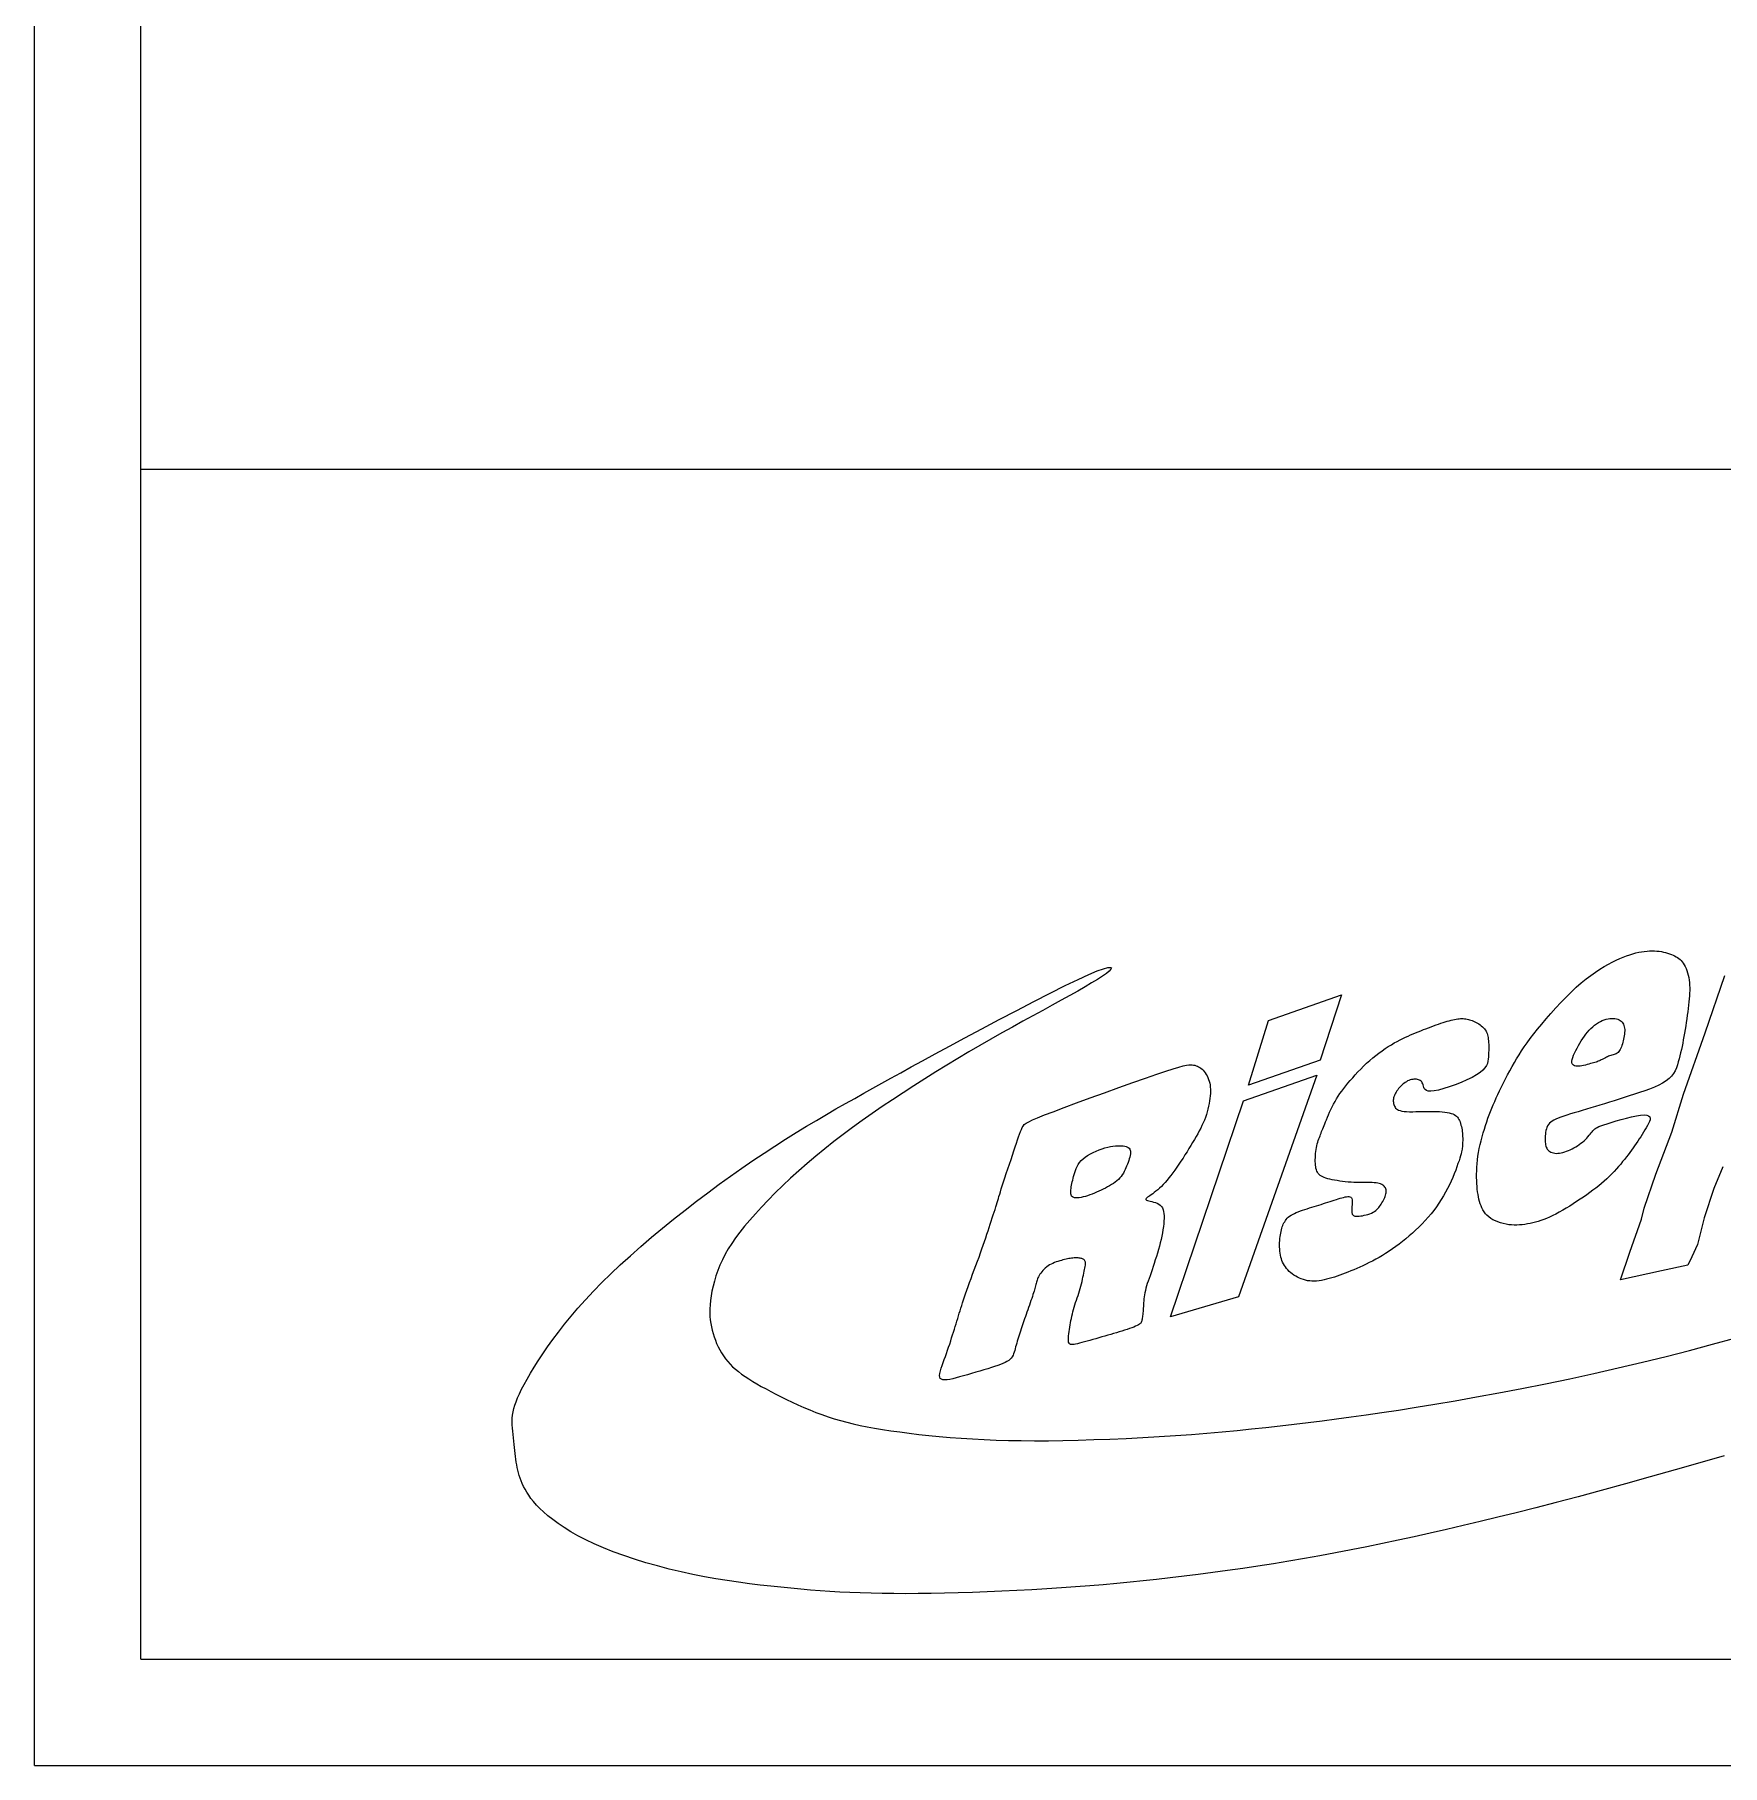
# Model space of a CAD drawing. Extents: x 1092 to 1379, y 1204 to 1408.
# Drawn here: x 1091.75 to 1111.61, y 1203.71 to 1224.07 of the extents above; entities that cross this region are included whole.
import ezdxf

# ---------------------------------------------------------------- set-up
doc = ezdxf.new("R2010")
doc.units = 0
doc.layers.add('圖框層', color=7, linetype='CONTINUOUS')
doc.layers.add('輪廓線層', color=7, linetype='CONTINUOUS')

msp = doc.modelspace()

# ---------------------------------------------------------------- linework, layer by layer
at = {"layer": '圖框層', "color": 0}
for p, q in [((1091.754, 1203.711), (1091.754, 1407.68)), ((1093.004, 1204.961), (1093.004, 1406.431)), ((1093.004, 1218.961), (1377.505, 1218.961)), ((1093.004, 1204.961), (1377.505, 1204.961)), ((1091.754, 1203.711), (1378.754, 1203.711))]:
    msp.add_line(p, q, dxfattribs=at)
at = {"layer": '輪廓線層', "color": 0}
for points in [[(1109.526, 1211.079), (1109.526, 1211.06), (1109.527, 1211.043), (1109.528, 1211.027), (1109.531, 1211.012), (1109.534, 1210.997), (1109.538, 1210.984), (1109.544, 1210.972), (1109.551, 1210.96), (1109.56, 1210.95), (1109.57, 1210.94), (1109.581, 1210.932), (1109.594, 1210.925), (1109.608, 1210.92), (1109.623, 1210.915), (1109.64, 1210.913), (1109.657, 1210.911), (1109.675, 1210.912), (1109.695, 1210.914), (1109.715, 1210.917), (1109.735, 1210.922), (1109.756, 1210.928), (1109.778, 1210.935), (1109.799, 1210.944), (1109.821, 1210.953), (1109.843, 1210.964), (1109.864, 1210.975), (1109.886, 1210.987), (1109.907, 1211), (1109.927, 1211.014), (1109.946, 1211.029), (1109.965, 1211.043), (1109.983, 1211.059), (1109.999, 1211.075), (1110.014, 1211.091), (1110.029, 1211.107), (1110.042, 1211.123), (1110.054, 1211.138), (1110.066, 1211.152), (1110.077, 1211.165), (1110.087, 1211.177), (1110.097, 1211.188), (1110.108, 1211.198), (1110.121, 1211.207), (1110.136, 1211.216), (1110.156, 1211.225), (1110.182, 1211.235), (1110.214, 1211.247), (1110.255, 1211.26), (1110.304, 1211.275), (1110.36, 1211.292), (1110.42, 1211.309), (1110.481, 1211.325), (1110.542, 1211.339), (1110.599, 1211.351), (1110.649, 1211.359), (1110.691, 1211.362), (1110.722, 1211.36), (1110.743, 1211.352), (1110.756, 1211.341), (1110.76, 1211.325), (1110.759, 1211.306), (1110.752, 1211.284), (1110.742, 1211.261), (1110.729, 1211.237), (1110.715, 1211.212), (1110.7, 1211.186), (1110.684, 1211.16), (1110.667, 1211.134), (1110.65, 1211.107), (1110.632, 1211.081), (1110.614, 1211.054), (1110.596, 1211.028), (1110.577, 1211.001), (1110.559, 1210.975), (1110.54, 1210.948), (1110.521, 1210.921), (1110.501, 1210.895), (1110.481, 1210.868), (1110.46, 1210.84), (1110.437, 1210.813), (1110.414, 1210.784), (1110.39, 1210.756), (1110.365, 1210.727), (1110.338, 1210.699), (1110.31, 1210.67), (1110.282, 1210.641), (1110.252, 1210.613), (1110.221, 1210.585), (1110.189, 1210.557), (1110.156, 1210.53), (1110.122, 1210.503), (1110.087, 1210.476), (1110.051, 1210.449), (1110.014, 1210.423), (1109.975, 1210.396), (1109.936, 1210.37), (1109.896, 1210.343), (1109.855, 1210.317), (1109.814, 1210.291), (1109.773, 1210.266), (1109.732, 1210.241), (1109.692, 1210.219), (1109.652, 1210.197), (1109.614, 1210.178), (1109.577, 1210.161), (1109.542, 1210.146), (1109.508, 1210.132), (1109.474, 1210.12), (1109.442, 1210.11), (1109.41, 1210.101), (1109.379, 1210.093), (1109.348, 1210.086), (1109.317, 1210.08), (1109.286, 1210.075), (1109.255, 1210.071), (1109.224, 1210.068), (1109.193, 1210.066), (1109.161, 1210.066), (1109.13, 1210.068), (1109.098, 1210.071), (1109.065, 1210.076), (1109.033, 1210.084), (1109.001, 1210.093), (1108.97, 1210.104), (1108.94, 1210.116), (1108.911, 1210.13), (1108.885, 1210.146), (1108.862, 1210.163), (1108.841, 1210.182), (1108.823, 1210.201), (1108.807, 1210.223), (1108.793, 1210.245), (1108.781, 1210.268), (1108.771, 1210.293), (1108.762, 1210.318), (1108.755, 1210.344), (1108.747, 1210.371), (1108.741, 1210.399), (1108.736, 1210.428), (1108.731, 1210.458), (1108.727, 1210.489), (1108.724, 1210.521), (1108.721, 1210.555), (1108.72, 1210.591), (1108.719, 1210.628), (1108.719, 1210.666), (1108.72, 1210.706), (1108.722, 1210.747), (1108.725, 1210.789), (1108.729, 1210.833), (1108.735, 1210.877), (1108.742, 1210.922), (1108.75, 1210.967), (1108.76, 1211.013), (1108.771, 1211.059), (1108.783, 1211.105), (1108.796, 1211.151), (1108.81, 1211.196), (1108.824, 1211.24), (1108.838, 1211.282), (1108.853, 1211.323), (1108.867, 1211.363), (1108.883, 1211.403), (1108.898, 1211.442), (1108.915, 1211.481), (1108.932, 1211.521), (1108.95, 1211.562), (1108.97, 1211.604), (1108.99, 1211.648), (1109.012, 1211.693), (1109.035, 1211.74), (1109.059, 1211.788), (1109.084, 1211.835), (1109.11, 1211.883), (1109.136, 1211.931), (1109.163, 1211.978), (1109.19, 1212.024), (1109.218, 1212.07), (1109.248, 1212.116), (1109.28, 1212.163), (1109.314, 1212.212), (1109.351, 1212.262), (1109.392, 1212.315), (1109.436, 1212.371), (1109.485, 1212.431), (1109.537, 1212.493), (1109.593, 1212.557), (1109.651, 1212.622), (1109.71, 1212.686), (1109.771, 1212.748), (1109.831, 1212.808), (1109.891, 1212.864), (1109.949, 1212.915), (1110.007, 1212.962), (1110.062, 1213.004), (1110.117, 1213.042), (1110.169, 1213.076), (1110.22, 1213.107), (1110.269, 1213.135), (1110.315, 1213.16), (1110.36, 1213.182), (1110.403, 1213.202), (1110.444, 1213.22), (1110.483, 1213.235), (1110.521, 1213.248), (1110.558, 1213.259), (1110.593, 1213.269), (1110.627, 1213.276), (1110.66, 1213.283), (1110.692, 1213.287), (1110.724, 1213.291), (1110.754, 1213.293), (1110.783, 1213.293), (1110.812, 1213.293), (1110.84, 1213.291), (1110.867, 1213.288), (1110.893, 1213.284), (1110.918, 1213.279), (1110.943, 1213.273), (1110.966, 1213.266), (1110.989, 1213.259), (1111.01, 1213.251), (1111.03, 1213.242), (1111.049, 1213.233), (1111.067, 1213.224), (1111.083, 1213.214), (1111.099, 1213.203), (1111.113, 1213.191), (1111.126, 1213.178), (1111.139, 1213.164), (1111.151, 1213.147), (1111.162, 1213.129), (1111.173, 1213.108), (1111.183, 1213.085), (1111.192, 1213.061), (1111.2, 1213.035), (1111.207, 1213.007), (1111.214, 1212.979), (1111.219, 1212.949), (1111.223, 1212.92), (1111.225, 1212.889), (1111.226, 1212.858), (1111.226, 1212.827), (1111.225, 1212.795), (1111.223, 1212.762), (1111.22, 1212.727), (1111.216, 1212.692), (1111.212, 1212.655), (1111.207, 1212.616), (1111.203, 1212.576), (1111.197, 1212.535), (1111.191, 1212.493), (1111.185, 1212.451), (1111.179, 1212.409), (1111.172, 1212.367), (1111.166, 1212.326), (1111.158, 1212.285), (1111.151, 1212.245), (1111.144, 1212.206), (1111.136, 1212.168), (1111.128, 1212.131), (1111.119, 1212.094), (1111.111, 1212.057), (1111.102, 1212.021), (1111.092, 1211.986), (1111.082, 1211.951), (1111.069, 1211.917), (1111.054, 1211.883), (1111.035, 1211.851), (1111.012, 1211.82), (1110.983, 1211.791), (1110.949, 1211.763), (1110.908, 1211.737), (1110.862, 1211.712), (1110.811, 1211.689), (1110.755, 1211.667), (1110.697, 1211.646), (1110.637, 1211.626), (1110.576, 1211.606), (1110.515, 1211.587), (1110.455, 1211.567), (1110.396, 1211.549), (1110.338, 1211.53), (1110.281, 1211.512), (1110.225, 1211.495), (1110.17, 1211.477), (1110.116, 1211.461), (1110.063, 1211.445), (1110.011, 1211.429), (1109.961, 1211.415), (1109.912, 1211.4), (1109.866, 1211.387), (1109.822, 1211.374), (1109.781, 1211.361), (1109.744, 1211.349), (1109.709, 1211.337), (1109.679, 1211.325), (1109.652, 1211.314), (1109.629, 1211.302), (1109.609, 1211.29), (1109.592, 1211.277), (1109.577, 1211.264), (1109.565, 1211.249), (1109.555, 1211.233), (1109.546, 1211.216), (1109.54, 1211.198), (1109.535, 1211.178), (1109.531, 1211.158), (1109.528, 1211.138), (1109.527, 1211.118), (1109.526, 1211.098)], [(1106.271, 1212.474), (1107.131, 1212.777), (1106.877, 1212.006), (1106.037, 1211.713)], [(1107.802, 1211.673), (1107.792, 1211.659), (1107.782, 1211.646), (1107.773, 1211.632), (1107.765, 1211.618), (1107.758, 1211.605), (1107.752, 1211.591), (1107.747, 1211.577), (1107.743, 1211.564), (1107.741, 1211.55), (1107.739, 1211.537), (1107.739, 1211.524), (1107.74, 1211.511), (1107.741, 1211.499), (1107.744, 1211.487), (1107.748, 1211.475), (1107.753, 1211.464), (1107.759, 1211.454), (1107.766, 1211.444), (1107.775, 1211.435), (1107.787, 1211.426), (1107.801, 1211.419), (1107.819, 1211.413), (1107.84, 1211.408), (1107.866, 1211.404), (1107.896, 1211.402), (1107.93, 1211.401), (1107.967, 1211.401), (1108.006, 1211.402), (1108.047, 1211.403), (1108.088, 1211.404), (1108.13, 1211.405), (1108.17, 1211.405), (1108.209, 1211.405), (1108.246, 1211.404), (1108.281, 1211.403), (1108.314, 1211.4), (1108.345, 1211.397), (1108.373, 1211.393), (1108.398, 1211.387), (1108.421, 1211.381), (1108.44, 1211.374), (1108.457, 1211.367), (1108.471, 1211.358), (1108.483, 1211.347), (1108.494, 1211.336), (1108.503, 1211.324), (1108.511, 1211.31), (1108.518, 1211.296), (1108.524, 1211.28), (1108.53, 1211.262), (1108.535, 1211.244), (1108.54, 1211.226), (1108.544, 1211.207), (1108.548, 1211.187), (1108.551, 1211.167), (1108.553, 1211.148), (1108.554, 1211.129), (1108.555, 1211.11), (1108.556, 1211.091), (1108.556, 1211.074), (1108.556, 1211.057), (1108.555, 1211.041), (1108.555, 1211.025), (1108.554, 1211.011), (1108.553, 1210.998), (1108.552, 1210.986), (1108.551, 1210.973), (1108.549, 1210.959), (1108.546, 1210.944), (1108.542, 1210.927), (1108.537, 1210.907), (1108.53, 1210.883), (1108.522, 1210.856), (1108.512, 1210.824), (1108.5, 1210.79), (1108.487, 1210.752), (1108.473, 1210.712), (1108.457, 1210.671), (1108.439, 1210.628), (1108.42, 1210.585), (1108.4, 1210.541), (1108.378, 1210.498), (1108.355, 1210.454), (1108.33, 1210.41), (1108.304, 1210.367), (1108.276, 1210.324), (1108.247, 1210.282), (1108.216, 1210.24), (1108.183, 1210.199), (1108.149, 1210.159), (1108.114, 1210.12), (1108.077, 1210.082), (1108.04, 1210.044), (1108.002, 1210.008), (1107.963, 1209.973), (1107.924, 1209.939), (1107.885, 1209.906), (1107.846, 1209.874), (1107.807, 1209.844), (1107.767, 1209.814), (1107.728, 1209.786), (1107.689, 1209.759), (1107.649, 1209.734), (1107.61, 1209.709), (1107.571, 1209.686), (1107.532, 1209.665), (1107.494, 1209.644), (1107.456, 1209.625), (1107.418, 1209.606), (1107.381, 1209.589), (1107.345, 1209.572), (1107.309, 1209.557), (1107.274, 1209.542), (1107.24, 1209.527), (1107.206, 1209.514), (1107.173, 1209.501), (1107.141, 1209.489), (1107.109, 1209.477), (1107.077, 1209.466), (1107.046, 1209.456), (1107.015, 1209.446), (1106.984, 1209.437), (1106.954, 1209.429), (1106.924, 1209.422), (1106.894, 1209.417), (1106.865, 1209.412), (1106.837, 1209.409), (1106.809, 1209.408), (1106.782, 1209.408), (1106.756, 1209.41), (1106.73, 1209.413), (1106.705, 1209.419), (1106.681, 1209.425), (1106.657, 1209.433), (1106.634, 1209.443), (1106.612, 1209.453), (1106.591, 1209.465), (1106.57, 1209.478), (1106.551, 1209.492), (1106.532, 1209.507), (1106.515, 1209.522), (1106.499, 1209.539), (1106.484, 1209.556), (1106.47, 1209.574), (1106.458, 1209.592), (1106.447, 1209.61), (1106.437, 1209.63), (1106.429, 1209.65), (1106.422, 1209.67), (1106.416, 1209.691), (1106.411, 1209.714), (1106.407, 1209.737), (1106.405, 1209.76), (1106.403, 1209.785), (1106.402, 1209.81), (1106.402, 1209.835), (1106.402, 1209.86), (1106.404, 1209.884), (1106.405, 1209.908), (1106.408, 1209.931), (1106.411, 1209.952), (1106.414, 1209.973), (1106.418, 1209.992), (1106.422, 1210.011), (1106.427, 1210.029), (1106.433, 1210.046), (1106.439, 1210.062), (1106.445, 1210.077), (1106.453, 1210.092), (1106.461, 1210.107), (1106.47, 1210.12), (1106.48, 1210.134), (1106.491, 1210.147), (1106.504, 1210.159), (1106.519, 1210.171), (1106.536, 1210.182), (1106.554, 1210.193), (1106.575, 1210.204), (1106.597, 1210.214), (1106.621, 1210.224), (1106.646, 1210.233), (1106.672, 1210.242), (1106.699, 1210.251), (1106.726, 1210.26), (1106.753, 1210.269), (1106.78, 1210.277), (1106.807, 1210.286), (1106.835, 1210.294), (1106.862, 1210.302), (1106.889, 1210.31), (1106.916, 1210.319), (1106.943, 1210.327), (1106.969, 1210.335), (1106.995, 1210.344), (1107.02, 1210.352), (1107.045, 1210.36), (1107.069, 1210.368), (1107.092, 1210.375), (1107.114, 1210.382), (1107.134, 1210.388), (1107.154, 1210.393), (1107.172, 1210.398), (1107.189, 1210.401), (1107.204, 1210.402), (1107.217, 1210.402), (1107.229, 1210.399), (1107.238, 1210.395), (1107.246, 1210.388), (1107.251, 1210.378), (1107.254, 1210.365), (1107.256, 1210.351), (1107.256, 1210.336), (1107.256, 1210.32), (1107.255, 1210.304), (1107.253, 1210.287), (1107.252, 1210.272), (1107.251, 1210.257), (1107.251, 1210.244), (1107.251, 1210.232), (1107.251, 1210.221), (1107.253, 1210.211), (1107.255, 1210.202), (1107.257, 1210.195), (1107.261, 1210.188), (1107.265, 1210.182), (1107.271, 1210.178), (1107.278, 1210.174), (1107.286, 1210.172), (1107.296, 1210.17), (1107.308, 1210.17), (1107.322, 1210.17), (1107.338, 1210.172), (1107.356, 1210.174), (1107.376, 1210.177), (1107.397, 1210.182), (1107.419, 1210.187), (1107.441, 1210.193), (1107.463, 1210.2), (1107.483, 1210.208), (1107.502, 1210.217), (1107.518, 1210.227), (1107.533, 1210.237), (1107.546, 1210.249), (1107.558, 1210.261), (1107.568, 1210.273), (1107.578, 1210.287), (1107.587, 1210.301), (1107.596, 1210.315), (1107.605, 1210.33), (1107.614, 1210.344), (1107.622, 1210.359), (1107.63, 1210.375), (1107.638, 1210.39), (1107.644, 1210.404), (1107.649, 1210.419), (1107.653, 1210.433), (1107.656, 1210.446), (1107.657, 1210.459), (1107.656, 1210.471), (1107.654, 1210.483), (1107.651, 1210.494), (1107.647, 1210.504), (1107.641, 1210.514), (1107.633, 1210.523), (1107.625, 1210.531), (1107.614, 1210.538), (1107.603, 1210.545), (1107.589, 1210.551), (1107.574, 1210.556), (1107.556, 1210.56), (1107.537, 1210.563), (1107.515, 1210.565), (1107.491, 1210.566), (1107.464, 1210.567), (1107.436, 1210.567), (1107.406, 1210.567), (1107.375, 1210.566), (1107.342, 1210.566), (1107.309, 1210.567), (1107.276, 1210.568), (1107.242, 1210.57), (1107.208, 1210.573), (1107.174, 1210.576), (1107.141, 1210.58), (1107.108, 1210.585), (1107.077, 1210.59), (1107.047, 1210.596), (1107.019, 1210.601), (1106.993, 1210.607), (1106.969, 1210.613), (1106.947, 1210.619), (1106.927, 1210.626), (1106.909, 1210.634), (1106.893, 1210.643), (1106.878, 1210.652), (1106.866, 1210.663), (1106.856, 1210.675), (1106.847, 1210.688), (1106.84, 1210.702), (1106.834, 1210.718), (1106.829, 1210.735), (1106.826, 1210.753), (1106.824, 1210.772), (1106.822, 1210.793), (1106.821, 1210.814), (1106.821, 1210.837), (1106.822, 1210.86), (1106.823, 1210.884), (1106.825, 1210.908), (1106.828, 1210.932), (1106.831, 1210.955), (1106.835, 1210.978), (1106.84, 1211), (1106.845, 1211.021), (1106.851, 1211.042), (1106.857, 1211.061), (1106.864, 1211.08), (1106.87, 1211.099), (1106.877, 1211.116), (1106.883, 1211.133), (1106.89, 1211.15), (1106.896, 1211.166), (1106.903, 1211.183), (1106.909, 1211.2), (1106.917, 1211.218), (1106.924, 1211.237), (1106.933, 1211.258), (1106.942, 1211.281), (1106.953, 1211.307), (1106.964, 1211.335), (1106.977, 1211.364), (1106.99, 1211.394), (1107.005, 1211.426), (1107.02, 1211.457), (1107.036, 1211.489), (1107.054, 1211.521), (1107.072, 1211.552), (1107.091, 1211.583), (1107.111, 1211.613), (1107.133, 1211.643), (1107.156, 1211.674), (1107.18, 1211.704), (1107.205, 1211.736), (1107.233, 1211.768), (1107.261, 1211.801), (1107.292, 1211.834), (1107.323, 1211.868), (1107.356, 1211.903), (1107.39, 1211.936), (1107.425, 1211.97), (1107.461, 1212.002), (1107.497, 1212.033), (1107.533, 1212.063), (1107.57, 1212.091), (1107.607, 1212.118), (1107.644, 1212.143), (1107.68, 1212.167), (1107.716, 1212.189), (1107.751, 1212.209), (1107.785, 1212.228), (1107.818, 1212.246), (1107.85, 1212.262), (1107.881, 1212.277), (1107.912, 1212.291), (1107.942, 1212.304), (1107.972, 1212.317), (1108.002, 1212.33), (1108.032, 1212.342), (1108.062, 1212.354), (1108.093, 1212.366), (1108.123, 1212.377), (1108.154, 1212.389), (1108.184, 1212.4), (1108.213, 1212.411), (1108.242, 1212.421), (1108.27, 1212.431), (1108.297, 1212.441), (1108.324, 1212.449), (1108.349, 1212.457), (1108.373, 1212.465), (1108.396, 1212.471), (1108.419, 1212.477), (1108.44, 1212.482), (1108.46, 1212.487), (1108.479, 1212.49), (1108.497, 1212.493), (1108.514, 1212.495), (1108.53, 1212.496), (1108.546, 1212.497), (1108.561, 1212.496), (1108.576, 1212.495), (1108.591, 1212.493), (1108.607, 1212.491), (1108.622, 1212.487), (1108.637, 1212.483), (1108.652, 1212.478), (1108.667, 1212.472), (1108.683, 1212.466), (1108.698, 1212.459), (1108.713, 1212.451), (1108.729, 1212.442), (1108.744, 1212.433), (1108.759, 1212.422), (1108.773, 1212.412), (1108.787, 1212.4), (1108.8, 1212.388), (1108.811, 1212.376), (1108.821, 1212.363), (1108.83, 1212.35), (1108.837, 1212.336), (1108.843, 1212.321), (1108.847, 1212.306), (1108.851, 1212.29), (1108.854, 1212.272), (1108.856, 1212.254), (1108.858, 1212.234), (1108.86, 1212.214), (1108.861, 1212.192), (1108.861, 1212.169), (1108.861, 1212.145), (1108.861, 1212.121), (1108.86, 1212.096), (1108.86, 1212.071), (1108.858, 1212.045), (1108.856, 1212.02), (1108.852, 1211.995), (1108.846, 1211.969), (1108.834, 1211.944), (1108.817, 1211.917), (1108.793, 1211.89), (1108.761, 1211.862), (1108.718, 1211.833), (1108.665, 1211.804), (1108.604, 1211.774), (1108.537, 1211.745), (1108.468, 1211.717), (1108.398, 1211.693), (1108.332, 1211.672), (1108.272, 1211.656), (1108.221, 1211.646), (1108.181, 1211.642), (1108.15, 1211.644), (1108.128, 1211.65), (1108.113, 1211.66), (1108.104, 1211.673), (1108.098, 1211.687), (1108.094, 1211.702), (1108.09, 1211.717), (1108.085, 1211.729), (1108.08, 1211.741), (1108.073, 1211.751), (1108.065, 1211.76), (1108.056, 1211.767), (1108.046, 1211.773), (1108.035, 1211.777), (1108.023, 1211.781), (1108.01, 1211.783), (1107.996, 1211.783), (1107.982, 1211.783), (1107.968, 1211.781), (1107.953, 1211.778), (1107.938, 1211.774), (1107.922, 1211.769), (1107.907, 1211.762), (1107.893, 1211.754), (1107.878, 1211.744), (1107.864, 1211.734), (1107.851, 1211.723), (1107.838, 1211.711), (1107.825, 1211.699), (1107.813, 1211.686)], [(1110.284, 1212.059), (1110.271, 1212.054), (1110.258, 1212.048), (1110.246, 1212.042), (1110.234, 1212.035), (1110.221, 1212.028), (1110.21, 1212.022), (1110.198, 1212.015), (1110.186, 1212.009), (1110.174, 1212.004), (1110.163, 1211.999), (1110.151, 1211.994), (1110.138, 1211.989), (1110.125, 1211.985), (1110.111, 1211.981), (1110.095, 1211.976), (1110.078, 1211.971), (1110.06, 1211.966), (1110.04, 1211.96), (1110.02, 1211.955), (1109.999, 1211.95), (1109.978, 1211.945), (1109.957, 1211.941), (1109.937, 1211.938), (1109.918, 1211.936), (1109.901, 1211.936), (1109.885, 1211.938), (1109.871, 1211.941), (1109.859, 1211.947), (1109.85, 1211.955), (1109.844, 1211.965), (1109.841, 1211.979), (1109.841, 1211.996), (1109.844, 1212.016), (1109.851, 1212.039), (1109.86, 1212.064), (1109.872, 1212.091), (1109.886, 1212.119), (1109.901, 1212.148), (1109.917, 1212.178), (1109.934, 1212.207), (1109.951, 1212.235), (1109.969, 1212.262), (1109.987, 1212.288), (1110.005, 1212.313), (1110.024, 1212.337), (1110.044, 1212.36), (1110.064, 1212.381), (1110.085, 1212.4), (1110.106, 1212.418), (1110.129, 1212.435), (1110.152, 1212.449), (1110.175, 1212.462), (1110.198, 1212.473), (1110.221, 1212.482), (1110.244, 1212.489), (1110.266, 1212.495), (1110.288, 1212.498), (1110.308, 1212.499), (1110.328, 1212.499), (1110.346, 1212.497), (1110.364, 1212.493), (1110.38, 1212.488), (1110.395, 1212.481), (1110.408, 1212.473), (1110.42, 1212.464), (1110.43, 1212.454), (1110.439, 1212.442), (1110.446, 1212.429), (1110.452, 1212.416), (1110.456, 1212.401), (1110.459, 1212.385), (1110.461, 1212.368), (1110.461, 1212.351), (1110.46, 1212.332), (1110.459, 1212.313), (1110.456, 1212.294), (1110.452, 1212.275), (1110.448, 1212.255), (1110.444, 1212.236), (1110.439, 1212.217), (1110.434, 1212.198), (1110.428, 1212.18), (1110.423, 1212.163), (1110.416, 1212.147), (1110.409, 1212.132), (1110.401, 1212.119), (1110.393, 1212.107), (1110.383, 1212.097), (1110.373, 1212.089), (1110.361, 1212.083), (1110.349, 1212.078), (1110.337, 1212.073), (1110.324, 1212.07), (1110.311, 1212.066), (1110.297, 1212.063)], [(1104.998, 1210.301), (1105.012, 1210.286), (1105.023, 1210.268), (1105.031, 1210.248), (1105.037, 1210.226), (1105.041, 1210.202), (1105.042, 1210.175), (1105.042, 1210.146), (1105.041, 1210.116), (1105.038, 1210.083), (1105.034, 1210.049), (1105.029, 1210.013), (1105.022, 1209.976), (1105.015, 1209.938), (1105.007, 1209.899), (1104.997, 1209.86), (1104.987, 1209.819), (1104.976, 1209.779), (1104.964, 1209.738), (1104.952, 1209.697), (1104.939, 1209.657), (1104.927, 1209.617), (1104.914, 1209.578), (1104.901, 1209.541), (1104.889, 1209.505), (1104.877, 1209.471), (1104.866, 1209.439), (1104.855, 1209.408), (1104.845, 1209.379), (1104.836, 1209.351), (1104.828, 1209.324), (1104.822, 1209.297), (1104.816, 1209.271), (1104.811, 1209.246), (1104.808, 1209.222), (1104.805, 1209.198), (1104.803, 1209.174), (1104.801, 1209.152), (1104.8, 1209.13), (1104.799, 1209.109), (1104.798, 1209.088), (1104.796, 1209.069), (1104.795, 1209.051), (1104.793, 1209.033), (1104.791, 1209.016), (1104.789, 1209.001), (1104.787, 1208.986), (1104.785, 1208.973), (1104.783, 1208.961), (1104.782, 1208.95), (1104.78, 1208.94), (1104.777, 1208.931), (1104.774, 1208.923), (1104.769, 1208.915), (1104.762, 1208.908), (1104.752, 1208.9), (1104.74, 1208.892), (1104.724, 1208.884), (1104.706, 1208.876), (1104.685, 1208.868), (1104.661, 1208.859), (1104.635, 1208.85), (1104.607, 1208.84), (1104.578, 1208.831), (1104.547, 1208.821), (1104.515, 1208.811), (1104.483, 1208.801), (1104.449, 1208.791), (1104.415, 1208.781), (1104.38, 1208.771), (1104.345, 1208.761), (1104.309, 1208.751), (1104.274, 1208.74), (1104.239, 1208.73), (1104.204, 1208.72), (1104.17, 1208.711), (1104.137, 1208.701), (1104.106, 1208.693), (1104.076, 1208.685), (1104.049, 1208.678), (1104.024, 1208.671), (1104.002, 1208.666), (1103.983, 1208.663), (1103.966, 1208.661), (1103.952, 1208.661), (1103.94, 1208.664), (1103.931, 1208.669), (1103.924, 1208.677), (1103.919, 1208.688), (1103.917, 1208.703), (1103.916, 1208.721), (1103.916, 1208.742), (1103.918, 1208.764), (1103.922, 1208.789), (1103.925, 1208.814), (1103.929, 1208.84), (1103.934, 1208.867), (1103.938, 1208.893), (1103.943, 1208.919), (1103.947, 1208.945), (1103.952, 1208.97), (1103.958, 1208.996), (1103.963, 1209.022), (1103.97, 1209.048), (1103.977, 1209.074), (1103.985, 1209.101), (1103.993, 1209.128), (1104.002, 1209.155), (1104.012, 1209.182), (1104.021, 1209.21), (1104.031, 1209.238), (1104.04, 1209.265), (1104.048, 1209.293), (1104.056, 1209.321), (1104.064, 1209.349), (1104.07, 1209.376), (1104.077, 1209.403), (1104.083, 1209.429), (1104.088, 1209.455), (1104.093, 1209.479), (1104.098, 1209.502), (1104.103, 1209.523), (1104.107, 1209.543), (1104.111, 1209.561), (1104.114, 1209.578), (1104.117, 1209.594), (1104.118, 1209.607), (1104.118, 1209.62), (1104.117, 1209.631), (1104.115, 1209.64), (1104.111, 1209.648), (1104.106, 1209.655), (1104.1, 1209.661), (1104.092, 1209.665), (1104.084, 1209.669), (1104.075, 1209.673), (1104.066, 1209.675), (1104.056, 1209.677), (1104.045, 1209.679), (1104.033, 1209.68), (1104.022, 1209.681), (1104.009, 1209.681), (1103.996, 1209.681), (1103.983, 1209.68), (1103.968, 1209.679), (1103.954, 1209.677), (1103.938, 1209.675), (1103.922, 1209.672), (1103.906, 1209.669), (1103.889, 1209.665), (1103.871, 1209.661), (1103.852, 1209.657), (1103.834, 1209.651), (1103.814, 1209.646), (1103.794, 1209.64), (1103.774, 1209.633), (1103.754, 1209.626), (1103.734, 1209.617), (1103.715, 1209.608), (1103.696, 1209.598), (1103.678, 1209.587), (1103.661, 1209.575), (1103.645, 1209.561), (1103.63, 1209.547), (1103.616, 1209.533), (1103.603, 1209.518), (1103.592, 1209.503), (1103.582, 1209.488), (1103.573, 1209.473), (1103.565, 1209.46), (1103.558, 1209.446), (1103.553, 1209.433), (1103.548, 1209.42), (1103.544, 1209.407), (1103.54, 1209.394), (1103.537, 1209.381), (1103.533, 1209.367), (1103.53, 1209.353), (1103.526, 1209.338), (1103.521, 1209.322), (1103.517, 1209.306), (1103.512, 1209.288), (1103.506, 1209.269), (1103.5, 1209.249), (1103.493, 1209.227), (1103.485, 1209.203), (1103.476, 1209.178), (1103.467, 1209.152), (1103.458, 1209.125), (1103.448, 1209.097), (1103.438, 1209.07), (1103.429, 1209.043), (1103.419, 1209.016), (1103.41, 1208.99), (1103.401, 1208.965), (1103.393, 1208.94), (1103.385, 1208.916), (1103.377, 1208.893), (1103.369, 1208.869), (1103.361, 1208.845), (1103.353, 1208.821), (1103.345, 1208.797), (1103.337, 1208.773), (1103.33, 1208.749), (1103.322, 1208.725), (1103.315, 1208.701), (1103.308, 1208.678), (1103.302, 1208.655), (1103.296, 1208.633), (1103.29, 1208.611), (1103.285, 1208.591), (1103.279, 1208.572), (1103.272, 1208.553), (1103.265, 1208.535), (1103.255, 1208.519), (1103.244, 1208.503), (1103.231, 1208.489), (1103.214, 1208.475), (1103.194, 1208.462), (1103.172, 1208.45), (1103.146, 1208.438), (1103.117, 1208.427), (1103.085, 1208.415), (1103.049, 1208.403), (1103.01, 1208.39), (1102.968, 1208.377), (1102.922, 1208.363), (1102.875, 1208.349), (1102.826, 1208.335), (1102.777, 1208.32), (1102.729, 1208.306), (1102.682, 1208.293), (1102.637, 1208.281), (1102.595, 1208.269), (1102.556, 1208.26), (1102.52, 1208.252), (1102.489, 1208.247), (1102.462, 1208.245), (1102.439, 1208.247), (1102.422, 1208.253), (1102.409, 1208.263), (1102.403, 1208.279), (1102.401, 1208.299), (1102.404, 1208.323), (1102.41, 1208.351), (1102.419, 1208.382), (1102.43, 1208.415), (1102.443, 1208.449), (1102.456, 1208.485), (1102.469, 1208.521), (1102.482, 1208.558), (1102.495, 1208.595), (1102.507, 1208.631), (1102.52, 1208.668), (1102.532, 1208.704), (1102.543, 1208.74), (1102.554, 1208.775), (1102.565, 1208.808), (1102.576, 1208.842), (1102.586, 1208.874), (1102.596, 1208.906), (1102.606, 1208.937), (1102.615, 1208.968), (1102.624, 1208.998), (1102.633, 1209.029), (1102.642, 1209.059), (1102.651, 1209.089), (1102.661, 1209.12), (1102.671, 1209.152), (1102.682, 1209.186), (1102.693, 1209.222), (1102.706, 1209.26), (1102.72, 1209.301), (1102.736, 1209.345), (1102.753, 1209.391), (1102.772, 1209.44), (1102.79, 1209.49), (1102.809, 1209.54), (1102.829, 1209.591), (1102.847, 1209.642), (1102.866, 1209.691), (1102.883, 1209.74), (1102.899, 1209.786), (1102.915, 1209.831), (1102.93, 1209.875), (1102.944, 1209.918), (1102.958, 1209.959), (1102.971, 1210), (1102.984, 1210.039), (1102.997, 1210.078), (1103.009, 1210.115), (1103.021, 1210.151), (1103.033, 1210.186), (1103.044, 1210.219), (1103.054, 1210.251), (1103.063, 1210.28), (1103.071, 1210.307), (1103.079, 1210.333), (1103.086, 1210.356), (1103.093, 1210.38), (1103.1, 1210.404), (1103.108, 1210.431), (1103.116, 1210.46), (1103.127, 1210.492), (1103.139, 1210.53), (1103.153, 1210.574), (1103.169, 1210.622), (1103.186, 1210.673), (1103.205, 1210.727), (1103.223, 1210.782), (1103.242, 1210.837), (1103.259, 1210.89), (1103.276, 1210.94), (1103.292, 1210.987), (1103.306, 1211.031), (1103.319, 1211.07), (1103.331, 1211.106), (1103.342, 1211.138), (1103.353, 1211.166), (1103.363, 1211.192), (1103.373, 1211.213), (1103.384, 1211.232), (1103.398, 1211.249), (1103.419, 1211.265), (1103.45, 1211.283), (1103.493, 1211.304), (1103.554, 1211.33), (1103.634, 1211.362), (1103.737, 1211.401), (1103.865, 1211.449), (1104.013, 1211.504), (1104.174, 1211.563), (1104.342, 1211.624), (1104.511, 1211.685), (1104.674, 1211.743), (1104.824, 1211.796), (1104.956, 1211.842), (1105.064, 1211.878), (1105.15, 1211.906), (1105.216, 1211.926), (1105.267, 1211.94), (1105.305, 1211.948), (1105.333, 1211.952), (1105.354, 1211.953), (1105.372, 1211.952), (1105.388, 1211.95), (1105.404, 1211.947), (1105.419, 1211.942), (1105.434, 1211.937), (1105.448, 1211.93), (1105.462, 1211.922), (1105.476, 1211.912), (1105.489, 1211.901), (1105.502, 1211.888), (1105.515, 1211.873), (1105.527, 1211.857), (1105.538, 1211.84), (1105.548, 1211.822), (1105.558, 1211.802), (1105.566, 1211.781), (1105.573, 1211.76), (1105.579, 1211.738), (1105.583, 1211.715), (1105.586, 1211.691), (1105.588, 1211.666), (1105.588, 1211.64), (1105.587, 1211.613), (1105.585, 1211.586), (1105.582, 1211.557), (1105.578, 1211.527), (1105.572, 1211.496), (1105.566, 1211.464), (1105.558, 1211.432), (1105.55, 1211.4), (1105.54, 1211.367), (1105.529, 1211.334), (1105.516, 1211.302), (1105.503, 1211.27), (1105.488, 1211.238), (1105.473, 1211.206), (1105.456, 1211.174), (1105.438, 1211.141), (1105.419, 1211.108), (1105.399, 1211.074), (1105.378, 1211.039), (1105.357, 1211.004), (1105.335, 1210.967), (1105.312, 1210.93), (1105.288, 1210.893), (1105.265, 1210.855), (1105.241, 1210.819), (1105.217, 1210.783), (1105.193, 1210.748), (1105.17, 1210.714), (1105.146, 1210.682), (1105.123, 1210.651), (1105.1, 1210.622), (1105.078, 1210.594), (1105.055, 1210.568), (1105.033, 1210.544), (1105.011, 1210.522), (1104.989, 1210.501), (1104.967, 1210.482), (1104.946, 1210.465), (1104.927, 1210.45), (1104.908, 1210.436), (1104.89, 1210.424), (1104.875, 1210.413), (1104.861, 1210.403), (1104.849, 1210.394), (1104.84, 1210.386), (1104.833, 1210.379), (1104.829, 1210.373), (1104.828, 1210.368), (1104.831, 1210.363), (1104.837, 1210.359), (1104.847, 1210.355), (1104.861, 1210.351), (1104.878, 1210.347), (1104.898, 1210.343), (1104.919, 1210.338), (1104.94, 1210.331), (1104.961, 1210.323), (1104.98, 1210.313)], [(1105.978, 1211.527), (1106.838, 1211.83), (1105.919, 1209.222), (1105.118, 1208.988)], [(1104.353, 1210.503), (1104.327, 1210.49), (1104.301, 1210.478), (1104.275, 1210.465), (1104.248, 1210.453), (1104.222, 1210.442), (1104.195, 1210.432), (1104.168, 1210.422), (1104.142, 1210.413), (1104.116, 1210.405), (1104.091, 1210.398), (1104.067, 1210.393), (1104.044, 1210.389), (1104.023, 1210.387), (1104.004, 1210.387), (1103.988, 1210.389), (1103.974, 1210.394), (1103.963, 1210.4), (1103.955, 1210.409), (1103.95, 1210.421), (1103.946, 1210.434), (1103.945, 1210.448), (1103.945, 1210.464), (1103.946, 1210.481), (1103.948, 1210.499), (1103.95, 1210.517), (1103.954, 1210.536), (1103.957, 1210.556), (1103.962, 1210.576), (1103.967, 1210.597), (1103.972, 1210.619), (1103.978, 1210.64), (1103.984, 1210.663), (1103.991, 1210.686), (1103.999, 1210.709), (1104.008, 1210.733), (1104.019, 1210.756), (1104.032, 1210.779), (1104.048, 1210.802), (1104.067, 1210.825), (1104.089, 1210.846), (1104.115, 1210.867), (1104.143, 1210.886), (1104.175, 1210.905), (1104.208, 1210.922), (1104.243, 1210.938), (1104.278, 1210.952), (1104.313, 1210.964), (1104.347, 1210.975), (1104.38, 1210.983), (1104.411, 1210.99), (1104.441, 1210.995), (1104.469, 1210.998), (1104.495, 1211), (1104.519, 1211.001), (1104.542, 1211), (1104.562, 1210.998), (1104.58, 1210.995), (1104.596, 1210.991), (1104.61, 1210.985), (1104.621, 1210.979), (1104.631, 1210.97), (1104.638, 1210.96), (1104.643, 1210.949), (1104.646, 1210.936), (1104.647, 1210.92), (1104.646, 1210.904), (1104.643, 1210.886), (1104.638, 1210.867), (1104.632, 1210.846), (1104.626, 1210.826), (1104.618, 1210.804), (1104.61, 1210.783), (1104.602, 1210.762), (1104.593, 1210.74), (1104.584, 1210.72), (1104.574, 1210.699), (1104.563, 1210.679), (1104.551, 1210.659), (1104.537, 1210.64), (1104.522, 1210.622), (1104.505, 1210.605), (1104.487, 1210.589), (1104.468, 1210.573), (1104.447, 1210.558), (1104.425, 1210.544), (1104.402, 1210.53), (1104.378, 1210.517)]]:
    msp.add_lwpolyline(points, close=True, dxfattribs=at)
for points in [[(1111.631, 1207.353), (1111.346, 1207.27), (1111.054, 1207.186), (1110.76, 1207.104), (1110.469, 1207.023), (1110.184, 1206.945), (1109.912, 1206.872), (1109.656, 1206.804), (1109.414, 1206.742), (1109.186, 1206.684), (1108.968, 1206.63), (1108.76, 1206.579), (1108.559, 1206.532), (1108.364, 1206.487), (1108.173, 1206.443), (1107.984, 1206.401), (1107.796, 1206.36), (1107.61, 1206.321), (1107.426, 1206.282), (1107.242, 1206.245), (1107.059, 1206.21), (1106.876, 1206.176), (1106.693, 1206.144), (1106.511, 1206.113), (1106.328, 1206.083), (1106.147, 1206.055), (1105.968, 1206.029), (1105.79, 1206.004), (1105.616, 1205.98), (1105.445, 1205.958), (1105.278, 1205.937), (1105.115, 1205.917), (1104.955, 1205.899), (1104.798, 1205.882), (1104.642, 1205.866), (1104.485, 1205.851), (1104.327, 1205.837), (1104.167, 1205.824), (1104.002, 1205.812), (1103.834, 1205.8), (1103.661, 1205.789), (1103.486, 1205.778), (1103.31, 1205.769), (1103.134, 1205.76), (1102.96, 1205.753), (1102.789, 1205.746), (1102.621, 1205.741), (1102.459, 1205.737), (1102.303, 1205.734), (1102.151, 1205.732), (1102.005, 1205.731), (1101.863, 1205.732), (1101.727, 1205.733), (1101.595, 1205.736), (1101.468, 1205.74), (1101.346, 1205.744), (1101.227, 1205.75), (1101.111, 1205.757), (1100.996, 1205.765), (1100.882, 1205.774), (1100.768, 1205.784), (1100.653, 1205.795), (1100.535, 1205.806), (1100.414, 1205.819), (1100.291, 1205.833), (1100.164, 1205.848), (1100.035, 1205.866), (1099.904, 1205.885), (1099.77, 1205.906), (1099.634, 1205.931), (1099.497, 1205.958), (1099.359, 1205.988), (1099.22, 1206.021), (1099.082, 1206.057), (1098.946, 1206.095), (1098.813, 1206.136), (1098.685, 1206.179), (1098.562, 1206.223), (1098.446, 1206.269), (1098.339, 1206.316), (1098.239, 1206.363), (1098.146, 1206.412), (1098.062, 1206.46), (1097.984, 1206.508), (1097.914, 1206.556), (1097.85, 1206.603), (1097.793, 1206.648), (1097.742, 1206.692), (1097.698, 1206.734), (1097.658, 1206.774), (1097.624, 1206.814), (1097.594, 1206.852), (1097.567, 1206.889), (1097.544, 1206.924), (1097.524, 1206.959), (1097.506, 1206.993), (1097.491, 1207.026), (1097.477, 1207.058), (1097.465, 1207.09), (1097.455, 1207.122), (1097.446, 1207.153), (1097.438, 1207.184), (1097.431, 1207.216), (1097.426, 1207.248), (1097.421, 1207.28), (1097.416, 1207.313), (1097.412, 1207.346), (1097.409, 1207.38), (1097.405, 1207.415), (1097.401, 1207.451), (1097.397, 1207.487), (1097.392, 1207.525), (1097.387, 1207.563), (1097.383, 1207.602), (1097.379, 1207.641), (1097.375, 1207.68), (1097.373, 1207.719), (1097.373, 1207.757), (1097.374, 1207.795), (1097.377, 1207.832), (1097.383, 1207.87), (1097.392, 1207.908), (1097.403, 1207.947), (1097.418, 1207.989), (1097.436, 1208.033), (1097.458, 1208.082), (1097.484, 1208.135), (1097.514, 1208.193), (1097.549, 1208.256), (1097.588, 1208.324), (1097.631, 1208.396), (1097.679, 1208.472), (1097.732, 1208.552), (1097.789, 1208.635), (1097.851, 1208.721), (1097.917, 1208.809), (1097.989, 1208.9), (1098.065, 1208.994), (1098.147, 1209.09), (1098.235, 1209.188), (1098.328, 1209.288), (1098.428, 1209.39), (1098.533, 1209.494), (1098.645, 1209.6), (1098.763, 1209.707), (1098.885, 1209.815), (1099.011, 1209.923), (1099.141, 1210.031), (1099.272, 1210.138), (1099.406, 1210.243), (1099.54, 1210.347), (1099.675, 1210.448), (1099.809, 1210.547), (1099.942, 1210.643), (1100.075, 1210.736), (1100.206, 1210.826), (1100.336, 1210.913), (1100.464, 1210.997), (1100.589, 1211.078), (1100.713, 1211.155), (1100.834, 1211.229), (1100.952, 1211.299), (1101.069, 1211.368), (1101.182, 1211.433), (1101.294, 1211.497), (1101.403, 1211.558), (1101.51, 1211.618), (1101.615, 1211.677), (1101.72, 1211.736), (1101.829, 1211.796), (1101.944, 1211.859), (1102.067, 1211.927), (1102.201, 1212.001), (1102.35, 1212.082), (1102.516, 1212.171), (1102.7, 1212.27), (1102.897, 1212.376), (1103.102, 1212.484), (1103.309, 1212.593), (1103.511, 1212.698), (1103.703, 1212.796), (1103.878, 1212.884), (1104.031, 1212.957), (1104.156, 1213.015), (1104.255, 1213.056), (1104.33, 1213.083), (1104.381, 1213.097), (1104.411, 1213.099), (1104.423, 1213.092), (1104.417, 1213.077), (1104.397, 1213.054), (1104.363, 1213.027), (1104.316, 1212.994), (1104.258, 1212.956), (1104.19, 1212.915), (1104.113, 1212.869), (1104.027, 1212.82), (1103.933, 1212.767), (1103.833, 1212.712), (1103.727, 1212.654), (1103.616, 1212.593), (1103.5, 1212.53), (1103.381, 1212.465), (1103.258, 1212.397), (1103.133, 1212.327), (1103.005, 1212.255), (1102.876, 1212.181), (1102.746, 1212.105), (1102.616, 1212.028), (1102.486, 1211.948), (1102.356, 1211.868), (1102.226, 1211.787), (1102.099, 1211.705), (1101.972, 1211.624), (1101.848, 1211.542), (1101.727, 1211.46), (1101.608, 1211.378), (1101.491, 1211.297), (1101.378, 1211.215), (1101.266, 1211.132), (1101.157, 1211.049), (1101.05, 1210.965), (1100.946, 1210.879), (1100.844, 1210.792), (1100.745, 1210.705), (1100.648, 1210.618), (1100.556, 1210.531), (1100.468, 1210.445), (1100.385, 1210.361), (1100.306, 1210.279), (1100.234, 1210.2), (1100.167, 1210.125), (1100.106, 1210.053), (1100.051, 1209.984), (1100.001, 1209.917), (1099.956, 1209.851), (1099.915, 1209.787), (1099.879, 1209.723), (1099.846, 1209.66), (1099.817, 1209.596), (1099.792, 1209.533), (1099.77, 1209.47), (1099.752, 1209.408), (1099.736, 1209.348), (1099.723, 1209.289), (1099.713, 1209.233), (1099.706, 1209.18), (1099.701, 1209.129), (1099.699, 1209.082), (1099.698, 1209.037), (1099.7, 1208.993), (1099.704, 1208.952), (1099.709, 1208.911), (1099.717, 1208.871), (1099.726, 1208.831), (1099.736, 1208.792), (1099.749, 1208.752), (1099.763, 1208.713), (1099.778, 1208.674), (1099.795, 1208.636), (1099.814, 1208.599), (1099.835, 1208.563), (1099.857, 1208.528), (1099.881, 1208.494), (1099.908, 1208.462), (1099.936, 1208.431), (1099.966, 1208.401), (1099.999, 1208.372), (1100.035, 1208.343), (1100.072, 1208.314), (1100.113, 1208.285), (1100.157, 1208.257), (1100.203, 1208.228), (1100.252, 1208.198), (1100.304, 1208.169), (1100.359, 1208.139), (1100.416, 1208.109), (1100.475, 1208.079), (1100.537, 1208.048), (1100.601, 1208.016), (1100.667, 1207.985), (1100.735, 1207.954), (1100.804, 1207.923), (1100.874, 1207.893), (1100.945, 1207.864), (1101.017, 1207.837), (1101.089, 1207.812), (1101.161, 1207.788), (1101.234, 1207.767), (1101.309, 1207.747), (1101.385, 1207.728), (1101.465, 1207.711), (1101.548, 1207.695), (1101.636, 1207.679), (1101.729, 1207.664), (1101.828, 1207.648), (1101.933, 1207.634), (1102.042, 1207.619), (1102.157, 1207.605), (1102.275, 1207.592), (1102.398, 1207.58), (1102.525, 1207.569), (1102.655, 1207.559), (1102.788, 1207.551), (1102.924, 1207.544), (1103.065, 1207.538), (1103.21, 1207.534), (1103.361, 1207.532), (1103.518, 1207.531), (1103.681, 1207.531), (1103.852, 1207.533), (1104.031, 1207.537), (1104.215, 1207.543), (1104.405, 1207.55), (1104.597, 1207.558), (1104.791, 1207.568), (1104.984, 1207.579), (1105.176, 1207.591), (1105.364, 1207.605), (1105.547, 1207.619), (1105.726, 1207.635), (1105.901, 1207.652), (1106.072, 1207.669), (1106.241, 1207.687), (1106.408, 1207.706), (1106.574, 1207.725), (1106.739, 1207.745), (1106.904, 1207.766), (1107.071, 1207.787), (1107.242, 1207.81), (1107.419, 1207.835), (1107.604, 1207.862), (1107.8, 1207.891), (1108.007, 1207.924), (1108.229, 1207.961), (1108.467, 1208.001), (1108.718, 1208.046), (1108.98, 1208.094), (1109.252, 1208.146), (1109.531, 1208.201), (1109.815, 1208.26), (1110.1, 1208.321), (1110.386, 1208.386), (1110.669, 1208.453), (1110.949, 1208.522), (1111.224, 1208.593), (1111.494, 1208.665), (1111.758, 1208.737)], [(1111.615, 1210.752), (1111.51, 1210.496), (1111.397, 1210.151), (1111.318, 1209.839), (1111.25, 1209.694), (1111.205, 1209.596), (1110.893, 1209.528), (1110.411, 1209.423), (1110.52, 1209.75), (1110.659, 1210.137), (1110.69, 1210.265), (1110.829, 1210.666), (1111.017, 1211.161), (1111.152, 1211.608), (1111.409, 1212.329), (1111.638, 1213.001)]]:
    msp.add_lwpolyline(points, dxfattribs=at)

doc.saveas('drawing.dxf')
